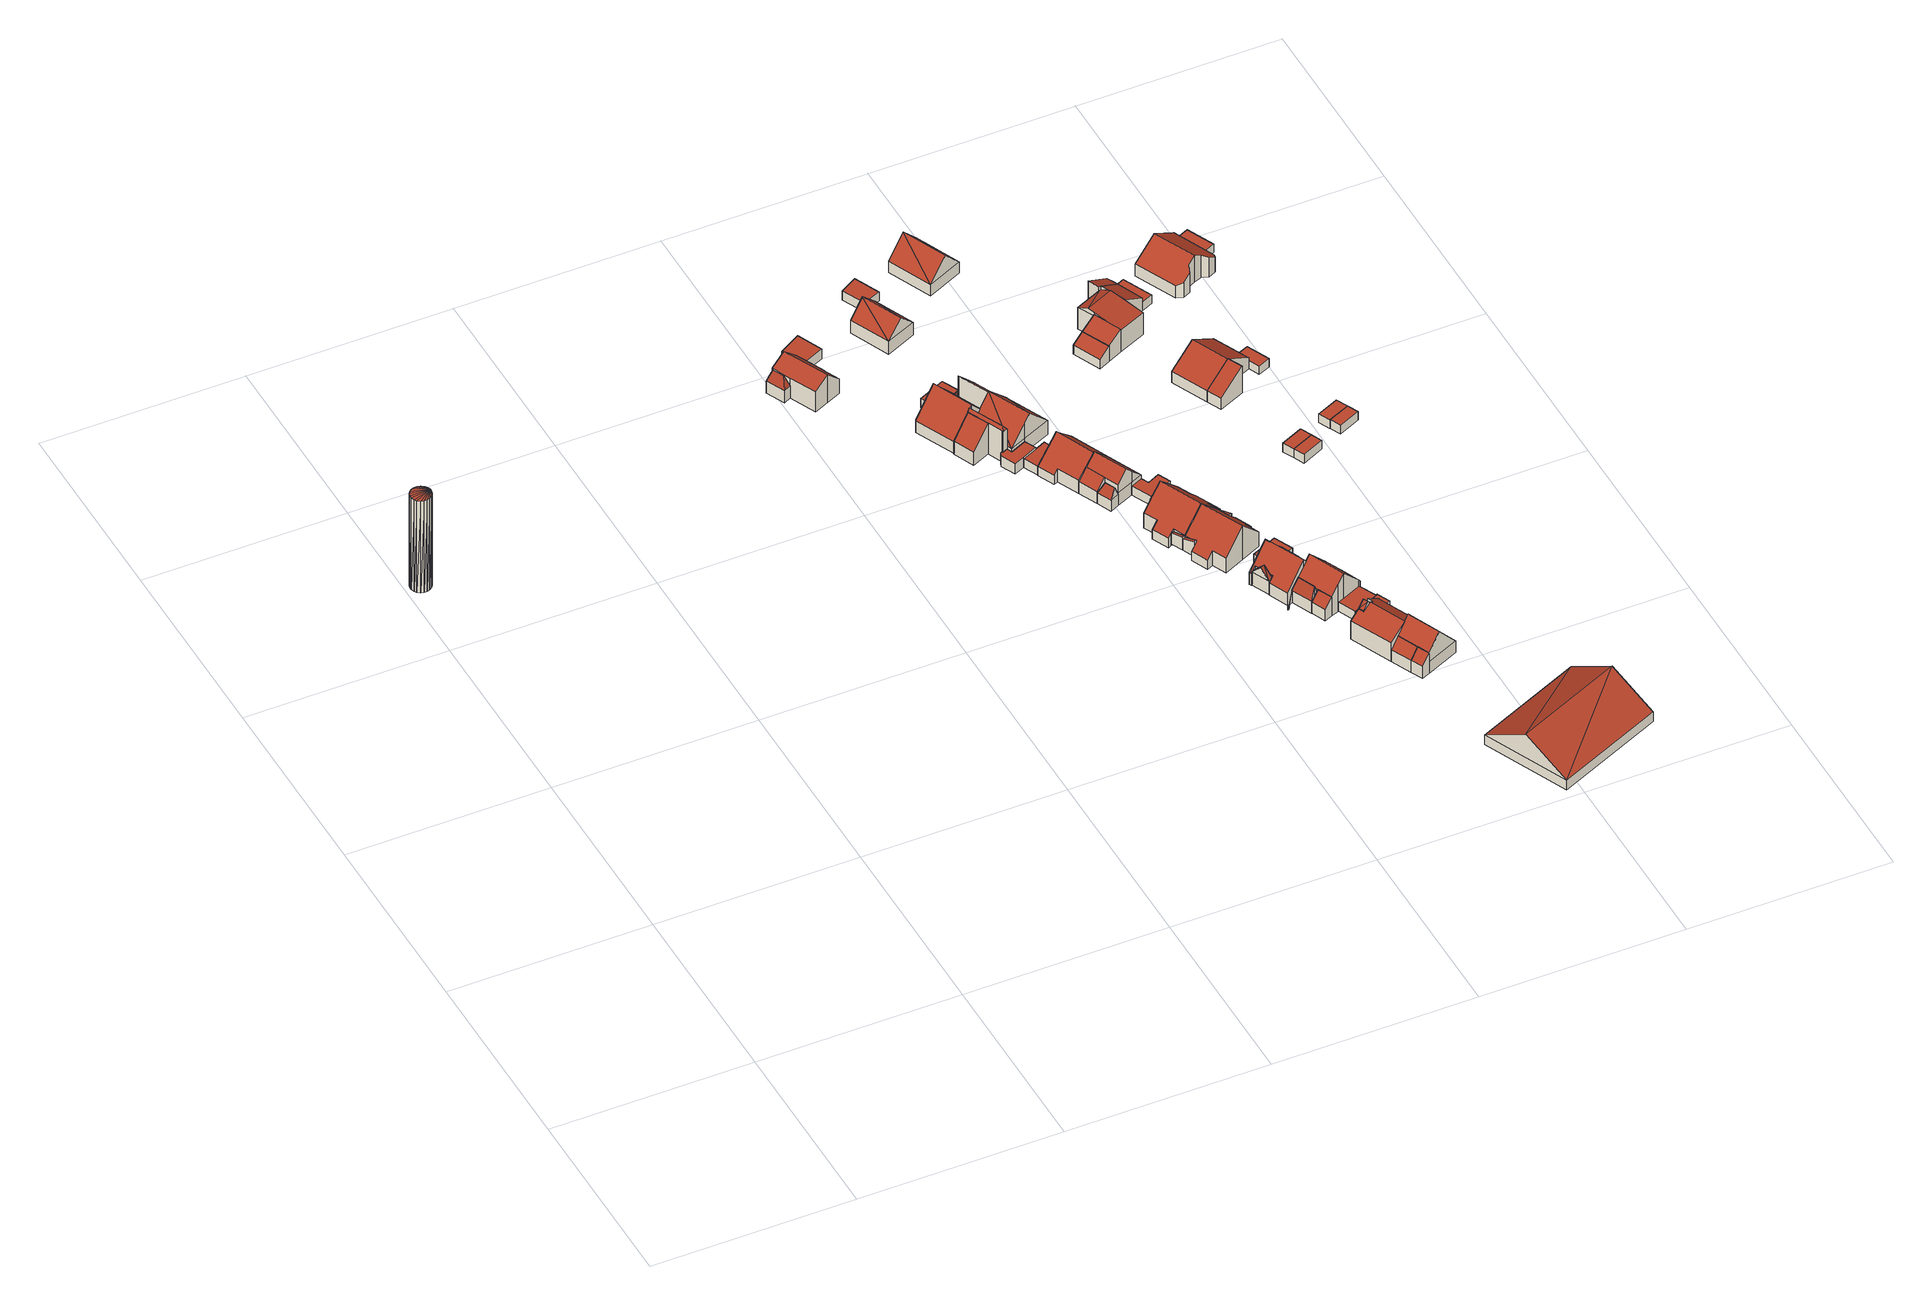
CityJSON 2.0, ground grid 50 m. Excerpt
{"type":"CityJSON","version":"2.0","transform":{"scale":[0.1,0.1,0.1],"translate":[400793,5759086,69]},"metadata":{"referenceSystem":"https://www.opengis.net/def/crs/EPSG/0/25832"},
"CityObjects":{
"building1":{"type":"Building","attributes":{"Geometrietyp2DReferenz":"1000","Gemeindeschluessel":"05515000","function":"51002_1251","roofType":"9999","measuredHeight":26.39},"geometry":[{"type":"Solid","lod":"2","boundaries":[[[[0,1,2]],[[1,3,2]],[[4,5,0]],[[5,1,0]],[[6,7,4]],[[7,5,4]],[[8,9,6]],[[9,7,6]],[[10,11,8]],[[11,9,8]],[[12,13,10]],[[13,11,10]],[[14,15,12]],[[15,13,12]],[[16,17,14]],[[17,15,14]],[[18,19,16]],[[19,17,16]],[[20,21,18]],[[21,19,18]],[[22,23,20]],[[23,21,20]],[[24,25,22]],[[25,23,22]],[[26,27,24]],[[27,25,24]],[[28,29,26]],[[29,27,26]],[[30,31,28]],[[31,29,28]],[[32,33,30]],[[33,31,30]],[[34,35,32]],[[35,33,32]],[[36,37,34]],[[37,35,34]],[[38,39,36]],[[39,37,36]],[[2,3,38]],[[3,39,38]],[[3,1,39]],[[1,5,39]],[[5,7,39]],[[7,9,39]],[[9,11,39]],[[11,13,39]],[[13,15,39]],[[15,17,39]],[[17,19,39]],[[19,21,39]],[[21,23,39]],[[23,25,39]],[[25,27,39]],[[27,29,39]],[[29,31,39]],[[31,33,39]],[[33,35,39]],[[35,37,39]],[[0,2,4]],[[2,38,4]],[[38,36,4]],[[36,34,4]],[[34,32,4]],[[32,30,4]],[[30,28,4]],[[28,26,4]],[[26,24,4]],[[24,22,4]],[[22,20,4]],[[20,18,4]],[[18,16,4]],[[16,14,4]],[[14,12,4]],[[12,10,4]],[[10,8,4]],[[8,6,4]]]],"semantics":{"surfaces":[{"type":"WallSurface"},{"type":"GroundSurface"},{"type":"RoofSurface"}],"values":[[0,0,0,0,0,0,0,0,0,0,0,0,0,0,0,0,0,0,0,0,0,0,0,0,0,0,0,0,0,0,0,0,0,0,0,0,0,0,0,0,1,1,1,1,1,1,1,1,1,1,1,1,1,1,1,1,1,1,2,2,2,2,2,2,2,2,2,2,2,2,2,2,2,2,2,2]]}}]},
"building2":{"type":"Building","attributes":{"Gemeindeschluessel":"05515000","Geometrietyp2DReferenz":"3000","function":"31001_1000"},"address":[{"country":"Germany","locality":"Münster","thoroughfareNumber":"28","thoroughfareName":"Doornbeckeweg"}],"children":["building2-1","building2-2"]},
"building2-1":{"type":"BuildingPart","attributes":{"roofType":"3100","measuredHeight":7.91},"parents":["building2"],"geometry":[{"type":"Solid","lod":"2","boundaries":[[[[40,41,42,43]],[[44,45,41,40]],[[46,47,45,44]],[[48,49,47,46]],[[50,51,49,48]],[[52,53,54,51,50]],[[55,56,57,58,59]],[[60,61,56,55]],[[62,63,61,60]],[[43,42,63,62]],[[59,52,50,48,55]],[[46,44,40,43,62,60,55,48]],[[41,45,47,49,51,54,57,56,61,63,42]],[[53,52,59,58]],[[57,54,53,58]]]],"semantics":{"surfaces":[{"type":"WallSurface"},{"type":"RoofSurface"},{"type":"GroundSurface"},{"type":"ClosureSurface"}],"values":[[0,0,0,0,0,0,0,0,0,0,1,1,2,0,3]]}}]},
"building2-2":{"type":"BuildingPart","attributes":{"roofType":"5000","measuredHeight":6.51},"parents":["building2"],"geometry":[{"type":"Solid","lod":"2","boundaries":[[[[64,65,54,53]],[[66,67,65,64]],[[58,57,67,66]],[[58,66,68]],[[68,66,64,69]],[[64,53,69]],[[69,53,58,68]],[[65,67,57,54]],[[57,58,53,54]]]],"semantics":{"surfaces":[{"type":"WallSurface"},{"type":"RoofSurface"},{"type":"GroundSurface"},{"type":"ClosureSurface"}],"values":[[0,0,0,1,1,1,1,2,3]]}}]},
"building3":{"type":"Building","attributes":{"Gemeindeschluessel":"05515000","Geometrietyp2DReferenz":"3000","function":"31001_2460","roofType":"1000","measuredHeight":2.79},"geometry":[{"type":"Solid","lod":"2","boundaries":[[[[70,71,72,73]],[[74,75,71,70]],[[76,77,75,74]],[[78,79,77,76]],[[80,81,79,78]],[[73,72,81,80]],[[78,76,74,70,73,80]],[[71,75,77,79,81,72]]]],"semantics":{"surfaces":[{"type":"WallSurface"},{"type":"RoofSurface"},{"type":"GroundSurface"}],"values":[[0,0,0,0,0,0,1,2]]}}]},
"building4":{"type":"Building","attributes":{"Gemeindeschluessel":"05515000","Geometrietyp2DReferenz":"3000","function":"31001_1000"},"address":[{"country":"Germany","locality":"Münster","thoroughfareNumber":"30","thoroughfareName":"Doornbeckeweg"},{"country":"Germany","locality":"Münster","thoroughfareNumber":"30a","thoroughfareName":"Doornbeckeweg"}],"children":["building4-1","building4-2"]},
"building4-1":{"type":"BuildingPart","attributes":{"roofType":"3100","measuredHeight":10.02},"parents":["building4"],"geometry":[{"type":"Solid","lod":"2","boundaries":[[[[82,83,84,85]],[[86,87,88,89]],[[90,91,87,86]],[[92,93,91,90]],[[94,95,93,92]],[[96,97,95,94]],[[98,99,97,96]],[[100,101,99,98]],[[85,84,101,100]],[[94,92,90,86,96]],[[89,82,85,100,98,96,86]],[[83,88,87,91,93,95,97,99,101,84]],[[83,82,89,88]]]],"semantics":{"surfaces":[{"type":"WallSurface"},{"type":"RoofSurface"},{"type":"GroundSurface"},{"type":"ClosureSurface"}],"values":[[0,0,0,0,0,0,0,0,0,1,1,2,3]]}}]},
"building4-2":{"type":"BuildingPart","attributes":{"roofType":"2100","measuredHeight":9.4},"parents":["building4"],"geometry":[{"type":"Solid","lod":"2","boundaries":[[[[102,103,83,82,104]],[[105,106,103,102]],[[107,108,106,105]],[[109,110,108,107]],[[111,89,88,110,109]],[[107,105,102,104,111,109]],[[83,103,106,108,110,88]],[[82,89,111,104]],[[83,88,89,82]]]],"semantics":{"surfaces":[{"type":"WallSurface"},{"type":"RoofSurface"},{"type":"GroundSurface"},{"type":"ClosureSurface"}],"values":[[0,0,0,0,0,1,2,0,3]]}}]},
"building5":{"type":"Building","attributes":{"Gemeindeschluessel":"05515000","Geometrietyp2DReferenz":"3000","function":"31001_2460","roofType":"1000","measuredHeight":2.96},"geometry":[{"type":"Solid","lod":"2","boundaries":[[[[112,113,114,115]],[[116,117,113,112]],[[118,119,117,116]],[[120,121,119,118]],[[122,123,121,120]],[[124,125,123,122]],[[126,127,125,124]],[[128,129,127,126]],[[130,131,129,128]],[[115,114,131,130]],[[128,126,124,122,120,118,116,112,115,130]],[[113,117,119,121,123,125,127,129,131,114]]]],"semantics":{"surfaces":[{"type":"WallSurface"},{"type":"RoofSurface"},{"type":"GroundSurface"}],"values":[[0,0,0,0,0,0,0,0,0,0,1,2]]}}]},
"building6":{"type":"Building","attributes":{"Gemeindeschluessel":"05515000","Geometrietyp2DReferenz":"3000","function":"31001_2460","roofType":"1000","measuredHeight":2.77},"geometry":[{"type":"Solid","lod":"2","boundaries":[[[[132,99,101,133]],[[134,135,99,132]],[[136,137,135,134]],[[138,139,137,136]],[[140,84,139,138]],[[133,101,84,140]],[[138,136,134,132,133,140]],[[99,135,137,139,84,101]]]],"semantics":{"surfaces":[{"type":"WallSurface"},{"type":"RoofSurface"},{"type":"GroundSurface"}],"values":[[0,0,0,0,0,0,1,2]]}}]},
"building7":{"type":"Building","attributes":{"Gemeindeschluessel":"05515000","Geometrietyp2DReferenz":"3000","function":"31001_1000"},"address":[{"country":"Germany","locality":"Münster","thoroughfareNumber":"32","thoroughfareName":"Doornbeckeweg"}],"children":["building7-1","building7-2","building7-3"]},
"building7-1":{"type":"BuildingPart","attributes":{"roofType":"3100","measuredHeight":10.06},"parents":["building7"],"geometry":[{"type":"Solid","lod":"2","boundaries":[[[[141,142,143,144]],[[145,146,142,141]],[[147,148,146,145]],[[149,110,150,151]],[[152,153,110,149]],[[144,143,153,152]],[[154,144,152]],[[152,155,156,154]],[[145,157,154,156]],[[156,151,147,145]],[[154,157,141,144]],[[157,145,141]],[[155,152,149]],[[156,155,149,151]],[[142,146,148,150,110,153,143]],[[148,147,151,150]]]],"semantics":{"surfaces":[{"type":"WallSurface"},{"type":"RoofSurface"},{"type":"GroundSurface"},{"type":"ClosureSurface"}],"values":[[0,0,0,0,0,0,1,1,1,1,0,0,0,0,2,3]]}}]},
"building7-2":{"type":"BuildingPart","attributes":{"roofType":"2100","measuredHeight":8.8},"parents":["building7"],"geometry":[{"type":"Solid","lod":"2","boundaries":[[[[158,91,159,160]],[[161,162,91,158]],[[163,164,165,166]],[[160,159,164,163]],[[166,161,158,160,163]],[[91,162,165,164,159]],[[165,162,161,166]]]],"semantics":{"surfaces":[{"type":"WallSurface"},{"type":"RoofSurface"},{"type":"GroundSurface"},{"type":"ClosureSurface"}],"values":[[0,0,0,0,1,2,3]]}}]},
"building7-3":{"type":"BuildingPart","attributes":{"roofType":"5000","measuredHeight":9.71},"parents":["building7"],"geometry":[{"type":"Solid","lod":"2","boundaries":[[[[167,168,169,170]],[[171,166,165,168,167]],[[172,151,150,162,161,173]],[[170,169,148,147,174]],[[171,167,170,175,176,173]],[[170,174,175]],[[175,174,172,176]],[[176,172,173]],[[168,165,162,150,148,169]],[[166,171,173,161]],[[162,165,166,161]],[[151,172,174,147]],[[148,150,151,147]]]],"semantics":{"surfaces":[{"type":"WallSurface"},{"type":"RoofSurface"},{"type":"GroundSurface"},{"type":"ClosureSurface"}],"values":[[0,0,0,0,1,1,1,0,2,0,3,0,3]]}}]},
"building8":{"type":"Building","attributes":{"Gemeindeschluessel":"05515000","Geometrietyp2DReferenz":"3000","function":"31001_2460","roofType":"1000","measuredHeight":2.5},"geometry":[{"type":"Solid","lod":"2","boundaries":[[[[177,178,179,180]],[[181,182,178,177]],[[183,184,182,181]],[[185,186,184,183]],[[180,179,186,185]],[[183,181,177,180,185]],[[178,182,184,186,179]]]],"semantics":{"surfaces":[{"type":"WallSurface"},{"type":"RoofSurface"},{"type":"GroundSurface"}],"values":[[0,0,0,0,0,1,2]]}}]},
"building9":{"type":"Building","attributes":{"Gemeindeschluessel":"05515000","Geometrietyp2DReferenz":"3000","function":"51009_1610","roofType":"5000","measuredHeight":3.35},"geometry":[{"type":"Solid","lod":"2","boundaries":[[[[140,84,83,187]],[[138,139,84,140]],[[188,103,139,138]],[[187,83,103,188]],[[188,138,189]],[[189,138,140,190]],[[140,187,190]],[[190,187,188,189]],[[84,139,103,83]]]],"semantics":{"surfaces":[{"type":"WallSurface"},{"type":"RoofSurface"},{"type":"GroundSurface"}],"values":[[0,0,0,0,1,1,1,1,2]]}}]},
"building10":{"type":"Building","attributes":{"Gemeindeschluessel":"05515000","Geometrietyp2DReferenz":"3000","function":"51009_1610","roofType":"5000","measuredHeight":5.91},"geometry":[{"type":"Solid","lod":"2","boundaries":[[[[191,192,193,194]],[[195,196,192,191]],[[197,198,196,195]],[[194,193,198,197]],[[199,197,195,200]],[[195,191,200]],[[200,191,194,199]],[[194,197,199]],[[192,196,198,193]]]],"semantics":{"surfaces":[{"type":"WallSurface"},{"type":"RoofSurface"},{"type":"GroundSurface"}],"values":[[0,0,0,0,1,1,1,0,2]]}}]},
"building11":{"type":"Building","attributes":{"Gemeindeschluessel":"05515000","Geometrietyp2DReferenz":"3000","function":"31001_1000","roofType":"3100","measuredHeight":8.33},"address":[{"country":"Germany","locality":"Münster","thoroughfareNumber":"34","thoroughfareName":"Doornbeckeweg"}],"geometry":[{"type":"Solid","lod":"2","boundaries":[[[[201,202,203,204]],[[205,206,202,201]],[[207,208,206,205]],[[209,210,208,207]],[[211,212,210,209]],[[213,214,212,211]],[[215,216,214,213]],[[217,218,216,215]],[[204,203,218,217]],[[211,209,207,205,213]],[[201,204,217,215,213,205]],[[202,206,208,210,212,214,216,218,203]]]],"semantics":{"surfaces":[{"type":"WallSurface"},{"type":"RoofSurface"},{"type":"GroundSurface"}],"values":[[0,0,0,0,0,0,0,0,0,1,1,2]]}}]},
"building12":{"type":"Building","attributes":{"Gemeindeschluessel":"05515000","Geometrietyp2DReferenz":"3000","function":"51009_1610","roofType":"2100","measuredHeight":3.58},"geometry":[{"type":"Solid","lod":"2","boundaries":[[[[219,220,221,222]],[[223,224,220,219]],[[225,226,224,223]],[[222,221,226,225]],[[223,219,222,225]],[[220,224,226,221]]]],"semantics":{"surfaces":[{"type":"WallSurface"},{"type":"RoofSurface"},{"type":"GroundSurface"}],"values":[[0,0,0,0,1,2]]}}]},
"building13":{"type":"Building","attributes":{"Gemeindeschluessel":"05515000","Geometrietyp2DReferenz":"3000","function":"31001_1000","roofType":"3100","measuredHeight":7.71},"address":[{"country":"Germany","locality":"Münster","thoroughfareNumber":"26","thoroughfareName":"Doornbeckeweg"}],"geometry":[{"type":"Solid","lod":"2","boundaries":[[[[227,228,229,230]],[[231,232,228,227]],[[233,234,232,231]],[[230,229,234,233]],[[227,235,231]],[[233,236,230]],[[230,236,235]],[[235,227,230]],[[236,233,231]],[[231,235,236]],[[228,232,234,229]]]],"semantics":{"surfaces":[{"type":"WallSurface"},{"type":"RoofSurface"},{"type":"GroundSurface"}],"values":[[0,0,0,0,0,0,1,1,1,1,2]]}}]},
"building14":{"type":"Building","attributes":{"Gemeindeschluessel":"05515000","Geometrietyp2DReferenz":"3000","function":"51009_1610","roofType":"2100","measuredHeight":4.14},"geometry":[{"type":"Solid","lod":"2","boundaries":[[[[237,224,238,239]],[[240,220,224,237]],[[241,242,220,240]],[[239,238,242,241]],[[240,237,239,241]],[[224,220,242,238]]]],"semantics":{"surfaces":[{"type":"WallSurface"},{"type":"RoofSurface"},{"type":"GroundSurface"}],"values":[[0,0,0,0,1,2]]}}]},
"building15":{"type":"Building","attributes":{"Gemeindeschluessel":"05515000","Geometrietyp2DReferenz":"3000","function":"31001_1000"},"address":[{"country":"Germany","locality":"Münster","thoroughfareNumber":"36","thoroughfareName":"Doornbeckeweg"}],"children":["building15-1","building15-2"]},
"building15-1":{"type":"BuildingPart","attributes":{"roofType":"2100","measuredHeight":5.9},"parents":["building15"],"geometry":[{"type":"Solid","lod":"2","boundaries":[[[[243,244,245,216,246]],[[247,192,196,248,249]],[[246,216,192,247]],[[249,243,246,247]],[[245,196,192,216]],[[196,245,244,248]],[[244,243,249,248]]]],"semantics":{"surfaces":[{"type":"WallSurface"},{"type":"RoofSurface"},{"type":"GroundSurface"},{"type":"ClosureSurface"}],"values":[[0,0,0,1,2,3,3]]}}]},
"building15-2":{"type":"BuildingPart","attributes":{"roofType":"3100","measuredHeight":8.56},"parents":["building15"],"geometry":[{"type":"Solid","lod":"2","boundaries":[[[[250,251,252,253]],[[254,198,251,250]],[[248,196,198,254]],[[255,212,245,244]],[[253,252,212,255]],[[256,257,258,253,255]],[[259,257,256,243,249]],[[243,256,255,244]],[[259,249,248,254]],[[258,257,259,254,250]],[[258,250,253]],[[251,198,196,245,212,252]],[[196,248,244,245]],[[249,243,244,248]]]],"semantics":{"surfaces":[{"type":"WallSurface"},{"type":"RoofSurface"},{"type":"GroundSurface"},{"type":"ClosureSurface"}],"values":[[0,0,0,0,0,1,1,0,0,0,0,2,3,3]]}}]},
"building16":{"type":"Building","attributes":{"Gemeindeschluessel":"05515000","Geometrietyp2DReferenz":"3000","function":"51009_1610","roofType":"3100","measuredHeight":6.49},"geometry":[{"type":"Solid","lod":"2","boundaries":[[[[260,261,262,263]],[[264,265,261,260]],[[266,267,265,264]],[[263,262,267,266]],[[260,268,264]],[[266,269,263]],[[269,268,260]],[[260,263,269]],[[266,264,268]],[[268,269,266]],[[261,265,267,262]]]],"semantics":{"surfaces":[{"type":"WallSurface"},{"type":"RoofSurface"},{"type":"GroundSurface"}],"values":[[0,0,0,0,0,0,1,1,1,1,2]]}}]},
"building17":{"type":"Building","attributes":{"Gemeindeschluessel":"05515000","Geometrietyp2DReferenz":"3000","function":"31001_2460","roofType":"1000","measuredHeight":2.63},"geometry":[{"type":"Solid","lod":"2","boundaries":[[[[270,271,272,273]],[[274,275,271,270]],[[276,277,275,274]],[[273,272,277,276]],[[274,270,273,276]],[[271,275,277,272]]]],"semantics":{"surfaces":[{"type":"WallSurface"},{"type":"RoofSurface"},{"type":"GroundSurface"}],"values":[[0,0,0,0,1,2]]}}]},
"building18":{"type":"Building","attributes":{"Gemeindeschluessel":"05515000","Geometrietyp2DReferenz":"3000","function":"31001_1000","roofType":"3100","measuredHeight":9.72},"address":[{"country":"Germany","locality":"Münster","thoroughfareNumber":"38","thoroughfareName":"Doornbeckeweg"}],"geometry":[{"type":"Solid","lod":"2","boundaries":[[[[278,279,280,281]],[[282,283,279,278]],[[284,285,283,282]],[[286,287,285,284]],[[288,289,287,286]],[[290,291,289,288]],[[292,293,291,290]],[[294,295,293,292]],[[296,297,295,294]],[[298,299,297,296]],[[300,301,299,298]],[[225,302,301,300]],[[303,304,302,225]],[[305,306,304,303]],[[307,308,306,305]],[[309,310,308,307]],[[311,312,310,309]],[[313,314,312,311]],[[315,316,314,313]],[[317,318,316,315]],[[319,320,318,317]],[[281,280,320,319]],[[315,313,311,309,307,305,303,225,300,298,296,317]],[[294,292,290,288,286,284,282,278,281,319,317,296]],[[279,283,285,287,289,291,293,295,297,299,301,302,304,306,308,310,312,314,316,318,320,280]]]],"semantics":{"surfaces":[{"type":"WallSurface"},{"type":"RoofSurface"},{"type":"GroundSurface"}],"values":[[0,0,0,0,0,0,0,0,0,0,0,0,0,0,0,0,0,0,0,0,0,0,1,1,2]]}}]},
"building19":{"type":"Building","attributes":{"Gemeindeschluessel":"05515000","Geometrietyp2DReferenz":"3000","function":"31001_1000","roofType":"3100","measuredHeight":9.72},"address":[{"country":"Germany","locality":"Münster","thoroughfareNumber":"40","thoroughfareName":"Doornbeckeweg"}],"geometry":[{"type":"Solid","lod":"2","boundaries":[[[[321,322,323,324]],[[325,326,322,321]],[[327,328,326,325]],[[329,299,328,327]],[[296,297,299,329]],[[330,295,297,296]],[[331,332,295,330]],[[333,334,332,331]],[[335,336,334,333]],[[337,338,336,335]],[[339,340,338,337]],[[341,342,340,339]],[[343,344,342,341]],[[345,346,344,343]],[[347,348,346,345]],[[324,323,348,347]],[[341,339,337,335,333,331,330,296,343]],[[329,327,325,321,324,347,345,343,296]],[[322,326,328,299,297,295,332,334,336,338,340,342,344,346,348,323]]]],"semantics":{"surfaces":[{"type":"WallSurface"},{"type":"RoofSurface"},{"type":"GroundSurface"}],"values":[[0,0,0,0,0,0,0,0,0,0,0,0,0,0,0,0,1,1,2]]}}]},
"building20":{"type":"Building","attributes":{"Gemeindeschluessel":"05515000","Geometrietyp2DReferenz":"3000","function":"31001_2460","roofType":"1000","measuredHeight":2.56},"geometry":[{"type":"Solid","lod":"2","boundaries":[[[[349,251,350,351]],[[352,252,251,349]],[[353,354,252,352]],[[355,356,354,353]],[[357,358,356,355]],[[351,350,358,357]],[[355,353,352,349,351,357]],[[251,252,354,356,358,350]]]],"semantics":{"surfaces":[{"type":"WallSurface"},{"type":"RoofSurface"},{"type":"GroundSurface"}],"values":[[0,0,0,0,0,0,1,2]]}}]},
"building21":{"type":"Building","attributes":{"Gemeindeschluessel":"05515000","Geometrietyp2DReferenz":"3000","function":"51009_1610","roofType":"2100","measuredHeight":5.52},"geometry":[{"type":"Solid","lod":"2","boundaries":[[[[359,360,361,362]],[[363,364,360,359]],[[365,366,364,363]],[[362,361,366,365]],[[363,359,362,365]],[[360,364,366,361]]]],"semantics":{"surfaces":[{"type":"WallSurface"},{"type":"RoofSurface"},{"type":"GroundSurface"}],"values":[[0,0,0,0,1,2]]}}]},
"building22":{"type":"Building","attributes":{"Gemeindeschluessel":"05515000","Geometrietyp2DReferenz":"3000","function":"31001_1000","roofType":"3100","measuredHeight":9.35},"address":[{"country":"Germany","locality":"Münster","thoroughfareNumber":"42","thoroughfareName":"Doornbeckeweg"}],"geometry":[{"type":"Solid","lod":"2","boundaries":[[[[367,368,369,370]],[[371,372,368,367]],[[373,374,372,371]],[[375,376,374,373]],[[377,378,376,375]],[[379,380,378,377]],[[381,382,380,379]],[[383,384,382,381]],[[385,386,384,383]],[[387,388,386,385]],[[389,390,388,387]],[[391,392,390,389]],[[393,394,392,391]],[[395,396,394,393]],[[397,398,396,395]],[[399,400,398,397]],[[401,402,400,399]],[[403,404,402,401]],[[370,369,404,403]],[[397,395,393,391,389,387,385,383,381,379,377,375,399]],[[373,371,367,370,403,401,399,375]],[[368,372,374,376,378,380,382,384,386,388,390,392,394,396,398,400,402,404,369]]]],"semantics":{"surfaces":[{"type":"WallSurface"},{"type":"RoofSurface"},{"type":"GroundSurface"}],"values":[[0,0,0,0,0,0,0,0,0,0,0,0,0,0,0,0,0,0,0,1,1,2]]}}]},
"building23":{"type":"Building","attributes":{"Gemeindeschluessel":"05515000","Geometrietyp2DReferenz":"3000","function":"51009_1610","roofType":"2100","measuredHeight":5.94},"geometry":[{"type":"Solid","lod":"2","boundaries":[[[[405,406,407,408]],[[409,410,406,405]],[[411,412,410,409]],[[408,407,412,411]],[[409,405,408,411]],[[406,410,412,407]]]],"semantics":{"surfaces":[{"type":"WallSurface"},{"type":"RoofSurface"},{"type":"GroundSurface"}],"values":[[0,0,0,0,1,2]]}}]},
"building24":{"type":"Building","attributes":{"Gemeindeschluessel":"05515000","Geometrietyp2DReferenz":"3000","function":"51009_1610","roofType":"3100","measuredHeight":8.73},"geometry":[{"type":"Solid","lod":"2","boundaries":[[[[413,414,415,416]],[[417,418,414,413]],[[419,420,418,417]],[[416,415,420,419]],[[413,421,417]],[[419,422,416]],[[413,416,422]],[[422,421,413]],[[421,422,419]],[[419,417,421]],[[414,418,420,415]]]],"semantics":{"surfaces":[{"type":"WallSurface"},{"type":"RoofSurface"},{"type":"GroundSurface"}],"values":[[0,0,0,0,0,0,1,1,1,1,2]]}}]},
"building25":{"type":"Building","attributes":{"Gemeindeschluessel":"05515000","Geometrietyp2DReferenz":"3000","function":"31001_1000"},"address":[{"country":"Germany","locality":"Münster","thoroughfareNumber":"44","thoroughfareName":"Doornbeckeweg"}],"children":["building25-1","building25-2"]},
"building25-1":{"type":"BuildingPart","attributes":{"roofType":"3100","measuredHeight":9.78},"parents":["building25"],"geometry":[{"type":"Solid","lod":"2","boundaries":[[[[423,424,425,426,427]],[[428,429,424,423]],[[430,398,429,428]],[[431,432,398,430]],[[433,434,432,431]],[[435,436,434,433]],[[437,438,436,435]],[[439,440,438,437]],[[441,442,440,439]],[[363,443,442,441]],[[359,444,445,443,363]],[[437,435,433,431,430,428,423,439]],[[427,359,363,441,439,423]],[[425,424,429,398,432,434,436,438,440,442,443,445]],[[444,359,427,426]],[[425,445,444,426]]]],"semantics":{"surfaces":[{"type":"WallSurface"},{"type":"RoofSurface"},{"type":"GroundSurface"},{"type":"ClosureSurface"}],"values":[[0,0,0,0,0,0,0,0,0,0,0,1,1,2,0,3]]}}]},
"building25-2":{"type":"BuildingPart","attributes":{"roofType":"5000","measuredHeight":7.06},"parents":["building25"],"geometry":[{"type":"Solid","lod":"2","boundaries":[[[[446,402,447,448]],[[449,450,402,446]],[[426,425,450,449]],[[451,452,445,444]],[[453,454,452,451]],[[455,456,454,453]],[[448,447,456,455]],[[444,426,457,451]],[[449,457,426]],[[446,448,455,453,451,457,449]],[[402,450,425,445,452,454,456,447]],[[425,426,444,445]]]],"semantics":{"surfaces":[{"type":"WallSurface"},{"type":"RoofSurface"},{"type":"GroundSurface"},{"type":"ClosureSurface"}],"values":[[0,0,0,0,0,0,0,1,1,1,2,3]]}}]},
"building26":{"type":"Building","attributes":{"Gemeindeschluessel":"05515000","Geometrietyp2DReferenz":"3000","function":"51009_1610","roofType":"1000","measuredHeight":3.88},"geometry":[{"type":"Solid","lod":"2","boundaries":[[[[458,459,460,461]],[[462,463,459,458]],[[464,465,463,462]],[[461,460,465,464]],[[462,458,461,464]],[[459,463,465,460]]]],"semantics":{"surfaces":[{"type":"WallSurface"},{"type":"RoofSurface"},{"type":"GroundSurface"}],"values":[[0,0,0,0,1,2]]}}]},
"building27":{"type":"Building","attributes":{"Gemeindeschluessel":"05515000","Geometrietyp2DReferenz":"3000","function":"31001_1000","roofType":"3100","measuredHeight":8.4},"address":[{"country":"Germany","locality":"Münster","thoroughfareNumber":"46","thoroughfareName":"Doornbeckeweg"}],"geometry":[{"type":"Solid","lod":"2","boundaries":[[[[466,467,468,469]],[[470,471,467,466]],[[472,473,471,470]],[[474,475,473,472]],[[476,477,475,474]],[[478,479,477,476]],[[480,481,479,478]],[[482,483,481,480]],[[484,485,483,482]],[[486,487,485,484]],[[469,468,487,486]],[[480,478,476,474,472,482]],[[470,466,469,486,484,482,472]],[[467,471,473,475,477,479,481,483,485,487,468]]]],"semantics":{"surfaces":[{"type":"WallSurface"},{"type":"RoofSurface"},{"type":"GroundSurface"}],"values":[[0,0,0,0,0,0,0,0,0,0,0,1,1,2]]}}]},
"building28":{"type":"Building","attributes":{"Gemeindeschluessel":"05515000","Geometrietyp2DReferenz":"3000","function":"31001_2460","roofType":"1000","measuredHeight":2.61},"geometry":[{"type":"Solid","lod":"2","boundaries":[[[[488,378,380,489]],[[490,491,378,488]],[[492,493,491,490]],[[494,495,493,492]],[[496,382,495,494]],[[489,380,382,496]],[[494,492,490,488,489,496]],[[378,491,493,495,382,380]]]],"semantics":{"surfaces":[{"type":"WallSurface"},{"type":"RoofSurface"},{"type":"GroundSurface"}],"values":[[0,0,0,0,0,0,1,2]]}}]},
"building29":{"type":"Building","attributes":{"Gemeindeschluessel":"05515000","Geometrietyp2DReferenz":"3000","function":"51009_1610","roofType":"2100","measuredHeight":4.4},"geometry":[{"type":"Solid","lod":"2","boundaries":[[[[497,460,498,499]],[[500,465,460,497]],[[501,502,465,500]],[[499,498,502,501]],[[500,497,499,501]],[[460,465,502,498]]]],"semantics":{"surfaces":[{"type":"WallSurface"},{"type":"RoofSurface"},{"type":"GroundSurface"}],"values":[[0,0,0,0,1,2]]}}]},
"building30":{"type":"Building","attributes":{"Gemeindeschluessel":"05515000","Geometrietyp2DReferenz":"3000","function":"51009_1610","roofType":"2100","measuredHeight":4.86},"geometry":[{"type":"Solid","lod":"2","boundaries":[[[[503,386,388,504]],[[505,384,386,503]],[[506,382,384,505]],[[507,392,382,506]],[[508,390,392,507]],[[504,388,390,508]],[[507,506,505,503,504,508]],[[386,384,382,392,390,388]]]],"semantics":{"surfaces":[{"type":"WallSurface"},{"type":"RoofSurface"},{"type":"GroundSurface"}],"values":[[0,0,0,0,0,0,1,2]]}}]},
"building31":{"type":"Building","attributes":{"Gemeindeschluessel":"05515000","Geometrietyp2DReferenz":"3000","function":"31001_1000"},"address":[{"country":"Germany","locality":"Münster","thoroughfareNumber":"48","thoroughfareName":"Doornbeckeweg"}],"children":["building31-1","building31-2"]},
"building31-1":{"type":"BuildingPart","attributes":{"roofType":"3100","measuredHeight":9.89},"parents":["building31"],"geometry":[{"type":"Solid","lod":"2","boundaries":[[[[509,407,510,511]],[[512,412,407,509]],[[513,471,514,515]],[[516,517,471,513]],[[511,510,517,516]],[[518,519,520,511,516]],[[408,520,519,521,411]],[[521,519,518,513,515]],[[408,411,512,509]],[[520,408,509,511]],[[518,516,513]],[[407,412,514,471,517,510]],[[412,512,515,514]],[[411,521,515,512]]]],"semantics":{"surfaces":[{"type":"WallSurface"},{"type":"RoofSurface"},{"type":"GroundSurface"},{"type":"ClosureSurface"}],"values":[[0,0,0,0,0,1,1,0,0,0,0,2,3,3]]}}]},
"building31-2":{"type":"BuildingPart","attributes":{"roofType":"2100","measuredHeight":6.03},"parents":["building31"],"geometry":[{"type":"Solid","lod":"2","boundaries":[[[[521,515,514,475,522]],[[409,410,412,512,411]],[[522,475,410,409]],[[411,521,522,409]],[[514,412,410,475]],[[412,514,515,512]],[[512,515,521,411]]]],"semantics":{"surfaces":[{"type":"WallSurface"},{"type":"RoofSurface"},{"type":"GroundSurface"},{"type":"ClosureSurface"}],"values":[[0,0,0,1,2,3,3]]}}]},
"building32":{"type":"Building","attributes":{"Gemeindeschluessel":"05515000","Geometrietyp2DReferenz":"3000","function":"31001_2460","roofType":"1000","measuredHeight":2.62},"geometry":[{"type":"Solid","lod":"2","boundaries":[[[[523,524,525,526]],[[527,528,524,523]],[[529,530,528,527]],[[531,532,530,529]],[[533,534,532,531]],[[526,525,534,533]],[[531,529,527,523,526,533]],[[524,528,530,532,534,525]]]],"semantics":{"surfaces":[{"type":"WallSurface"},{"type":"RoofSurface"},{"type":"GroundSurface"}],"values":[[0,0,0,0,0,0,1,2]]}}]},
"building33":{"type":"Building","attributes":{"Gemeindeschluessel":"05515000","Geometrietyp2DReferenz":"3000","function":"31001_2460","roofType":"1000","measuredHeight":2.59},"geometry":[{"type":"Solid","lod":"2","boundaries":[[[[535,487,468,536]],[[537,538,487,535]],[[539,540,538,537]],[[533,541,540,539]],[[531,542,541,533]],[[543,544,542,531]],[[545,467,544,543]],[[536,468,467,545]],[[543,531,533,539,537,535,536,545]],[[487,538,540,541,542,544,467,468]]]],"semantics":{"surfaces":[{"type":"WallSurface"},{"type":"RoofSurface"},{"type":"GroundSurface"}],"values":[[0,0,0,0,0,0,0,0,1,2]]}}]},
"building34":{"type":"Building","attributes":{"Gemeindeschluessel":"05515000","Geometrietyp2DReferenz":"3000","function":"31001_1000","roofType":"3100","measuredHeight":9.46},"address":[{"country":"Germany","locality":"Münster","thoroughfareNumber":"15","thoroughfareName":"Am Küchenbusch"}],"geometry":[{"type":"Solid","lod":"2","boundaries":[[[[546,547,548,549]],[[550,551,547,546]],[[552,553,551,550]],[[549,548,553,552]],[[546,554,550]],[[552,555,549]],[[546,549,555]],[[555,554,546]],[[554,555,552]],[[552,550,554]],[[547,551,553,548]]]],"semantics":{"surfaces":[{"type":"WallSurface"},{"type":"RoofSurface"},{"type":"GroundSurface"}],"values":[[0,0,0,0,0,0,1,1,1,1,2]]}}]},
"building35":{"type":"Building","attributes":{"Gemeindeschluessel":"05515000","Geometrietyp2DReferenz":"3000","function":"31001_1000","roofType":"3100","measuredHeight":8.38},"address":[{"country":"Germany","locality":"Münster","thoroughfareNumber":"24","thoroughfareName":"Doornbeckeweg"}],"geometry":[{"type":"Solid","lod":"2","boundaries":[[[[556,557,558,559]],[[560,561,557,556]],[[562,563,561,560]],[[564,565,563,562]],[[566,567,565,564]],[[559,558,567,566]],[[556,559,566,568]],[[569,570,568,566]],[[568,570,560]],[[570,562,560]],[[569,566,564]],[[570,569,564,562]],[[568,560,556]],[[557,561,563,565,567,558]]]],"semantics":{"surfaces":[{"type":"WallSurface"},{"type":"RoofSurface"},{"type":"GroundSurface"}],"values":[[0,0,0,0,0,0,1,1,1,1,0,0,0,2]]}}]},
"building36":{"type":"Building","attributes":{"Gemeindeschluessel":"05515000","Geometrietyp2DReferenz":"3000","function":"31001_2460","roofType":"2100","measuredHeight":4.34},"geometry":[{"type":"Solid","lod":"2","boundaries":[[[[571,572,573,574]],[[575,576,572,571]],[[577,578,576,575]],[[574,573,578,577]],[[575,571,574,577]],[[572,576,578,573]]]],"semantics":{"surfaces":[{"type":"WallSurface"},{"type":"RoofSurface"},{"type":"GroundSurface"}],"values":[[0,0,0,0,1,2]]}}]},
"building37":{"type":"Building","attributes":{"Gemeindeschluessel":"05515000","Geometrietyp2DReferenz":"3000","function":"31001_1000"},"address":[{"country":"Germany","locality":"Münster","thoroughfareNumber":"15","thoroughfareName":"Doornbeckeweg"}],"children":["building37-1","building37-2","building37-3","building37-4"]},
"building37-1":{"type":"BuildingPart","attributes":{"roofType":"2100","measuredHeight":7.45},"parents":["building37"],"geometry":[{"type":"Solid","lod":"2","boundaries":[[[[579,580,581,582]],[[583,584,580,579]],[[585,586,584,583]],[[582,581,587,588,589]],[[585,583,579,582,589]],[[580,584,586,590,587,581]],[[591,592,585,589,588]],[[587,590,591,588]],[[586,585,592,591,590]]]],"semantics":{"surfaces":[{"type":"WallSurface"},{"type":"RoofSurface"},{"type":"GroundSurface"},{"type":"ClosureSurface"}],"values":[[0,0,0,0,1,2,0,3,3]]}}]},
"building37-2":{"type":"BuildingPart","attributes":{"roofType":"2100","measuredHeight":6.6},"parents":["building37"],"geometry":[{"type":"Solid","lod":"2","boundaries":[[[[575,576,593,594,595]],[[571,572,576,575]],[[596,597,598,572,571]],[[571,575,595,599,596]],[[576,572,598,593]],[[599,595,594]],[[593,598,597,594]],[[597,596,599,594]]]],"semantics":{"surfaces":[{"type":"WallSurface"},{"type":"RoofSurface"},{"type":"GroundSurface"},{"type":"ClosureSurface"}],"values":[[0,0,0,1,2,0,3,3]]}}]},
"building37-3":{"type":"BuildingPart","attributes":{"roofType":"3100","measuredHeight":7.37},"parents":["building37"],"geometry":[{"type":"Solid","lod":"2","boundaries":[[[[600,601,602,603]],[[594,593,601,600]],[[604,605,598,597]],[[588,587,605,604]],[[606,591,607,608]],[[591,588,604,607]],[[609,610,608,607,611,599,594,600]],[[596,611,607,604,597]],[[609,600,603]],[[590,602,601,593,598,605,587]],[[587,588,591,590]],[[590,591,603,602]],[[593,594,597,598]],[[596,599,611]],[[596,597,594,599]],[[610,606,608]],[[610,609,603,591,606]]]],"semantics":{"surfaces":[{"type":"WallSurface"},{"type":"RoofSurface"},{"type":"GroundSurface"},{"type":"ClosureSurface"}],"values":[[0,0,0,0,1,1,1,0,0,2,3,3,3,0,3,0,3]]}}]},
"building37-4":{"type":"BuildingPart","attributes":{"roofType":"2100","measuredHeight":7.07},"parents":["building37"],"geometry":[{"type":"Solid","lod":"2","boundaries":[[[[612,613,586,585]],[[614,609,603,602,613,612]],[[612,585,592,606,610,614]],[[586,613,602,590]],[[591,592,585,586,590]],[[606,592,591]],[[609,614,610]],[[590,602,603,591]],[[603,609,610,606,591]]]],"semantics":{"surfaces":[{"type":"WallSurface"},{"type":"RoofSurface"},{"type":"GroundSurface"},{"type":"ClosureSurface"}],"values":[[0,0,1,2,3,0,0,3,3]]}}]},
"building38":{"type":"Building","attributes":{"Gemeindeschluessel":"05515000","Geometrietyp2DReferenz":"3000","function":"31001_2460","roofType":"1000","measuredHeight":2.47},"geometry":[{"type":"Solid","lod":"2","boundaries":[[[[615,616,617,618]],[[619,620,616,615]],[[621,622,620,619]],[[623,624,622,621]],[[625,626,624,623]],[[618,617,626,625]],[[623,621,619,615,618,625]],[[616,620,622,624,626,617]]]],"semantics":{"surfaces":[{"type":"WallSurface"},{"type":"RoofSurface"},{"type":"GroundSurface"}],"values":[[0,0,0,0,0,0,1,2]]}}]},
"building39":{"type":"Building","attributes":{"Gemeindeschluessel":"05515000","Geometrietyp2DReferenz":"3000","function":"31001_2460","roofType":"1000","measuredHeight":2.41},"geometry":[{"type":"Solid","lod":"2","boundaries":[[[[618,617,627,628]],[[625,626,617,618]],[[623,624,626,625]],[[629,630,624,623]],[[628,627,630,629]],[[623,625,618,628,629]],[[617,626,624,630,627]]]],"semantics":{"surfaces":[{"type":"WallSurface"},{"type":"RoofSurface"},{"type":"GroundSurface"}],"values":[[0,0,0,0,0,1,2]]}}]},
"building40":{"type":"Building","attributes":{"Gemeindeschluessel":"05515000","Geometrietyp2DReferenz":"3000","function":"31001_1000"},"address":[{"country":"Germany","locality":"Münster","thoroughfareNumber":"17","thoroughfareName":"Doornbeckeweg"}],"children":["building40-1","building40-2"]},
"building40-1":{"type":"BuildingPart","attributes":{"roofType":"2100","measuredHeight":7.62},"parents":["building40"],"geometry":[{"type":"Solid","lod":"2","boundaries":[[[[631,632,633,634]],[[635,636,632,631]],[[634,633,637,638,639]],[[640,635,631,634,639]],[[632,636,641,637,633]],[[640,639,638]],[[641,640,638,637]],[[636,635,640,641]]]],"semantics":{"surfaces":[{"type":"WallSurface"},{"type":"RoofSurface"},{"type":"GroundSurface"},{"type":"ClosureSurface"}],"values":[[0,0,0,1,2,0,3,3]]}}]},
"building40-2":{"type":"BuildingPart","attributes":{"roofType":"3100","measuredHeight":7.58},"parents":["building40"],"geometry":[{"type":"Solid","lod":"2","boundaries":[[[[642,643,644]],[[638,637,643,642]],[[645,646,636,635]],[[647,648,646,645]],[[649,650,648,647]],[[651,652,650,649]],[[644,643,652,651]],[[645,635,640,647]],[[638,642,644,651,649,647,640]],[[637,641,636,646,648,650,652,643]],[[637,638,640,641]],[[640,635,636,641]]]],"semantics":{"surfaces":[{"type":"WallSurface"},{"type":"RoofSurface"},{"type":"GroundSurface"},{"type":"ClosureSurface"}],"values":[[0,0,0,0,0,0,0,1,1,2,3,3]]}}]},
"building41":{"type":"Building","attributes":{"Gemeindeschluessel":"05515000","Geometrietyp2DReferenz":"3000","function":"31001_2460","roofType":"1000","measuredHeight":2.51},"geometry":[{"type":"Solid","lod":"2","boundaries":[[[[653,654,584,655]],[[656,657,654,653]],[[658,613,657,656]],[[655,584,613,658]],[[656,653,655,658]],[[654,657,613,584]]]],"semantics":{"surfaces":[{"type":"WallSurface"},{"type":"RoofSurface"},{"type":"GroundSurface"}],"values":[[0,0,0,0,1,2]]}}]},
"building42":{"type":"Building","attributes":{"Gemeindeschluessel":"05515000","Geometrietyp2DReferenz":"3000","function":"31001_2460","roofType":"1000","measuredHeight":2.33},"geometry":[{"type":"Solid","lod":"2","boundaries":[[[[659,660,661,662]],[[663,664,660,659]],[[665,666,664,663]],[[667,668,666,665]],[[662,661,668,667]],[[665,663,659,662,667]],[[660,664,666,668,661]]]],"semantics":{"surfaces":[{"type":"WallSurface"},{"type":"RoofSurface"},{"type":"GroundSurface"}],"values":[[0,0,0,0,0,1,2]]}}]},
"building43":{"type":"Building","attributes":{"Gemeindeschluessel":"05515000","Geometrietyp2DReferenz":"3000","function":"31001_2460","roofType":"1000","measuredHeight":2.52},"geometry":[{"type":"Solid","lod":"2","boundaries":[[[[669,670,671,672]],[[673,674,670,669]],[[675,676,674,673]],[[677,678,676,675]],[[672,671,678,677]],[[675,673,669,672,677]],[[670,674,676,678,671]]]],"semantics":{"surfaces":[{"type":"WallSurface"},{"type":"RoofSurface"},{"type":"GroundSurface"}],"values":[[0,0,0,0,0,1,2]]}}]},
"building44":{"type":"Building","attributes":{"Gemeindeschluessel":"05515000","Geometrietyp2DReferenz":"3000","function":"31001_2460","roofType":"1000","measuredHeight":2.48},"geometry":[{"type":"Solid","lod":"2","boundaries":[[[[675,676,678,677]],[[679,680,676,675]],[[681,682,680,679]],[[677,678,682,681]],[[679,675,677,681]],[[676,680,682,678]]]],"semantics":{"surfaces":[{"type":"WallSurface"},{"type":"RoofSurface"},{"type":"GroundSurface"}],"values":[[0,0,0,0,1,2]]}}]},
"building45":{"type":"Building","attributes":{"Gemeindeschluessel":"05515000","Geometrietyp2DReferenz":"3000","function":"31001_1000","roofType":"3100","measuredHeight":7.67},"address":[{"country":"Germany","locality":"Münster","thoroughfareNumber":"13","thoroughfareName":"Doornbeckeweg"}],"geometry":[{"type":"Solid","lod":"2","boundaries":[[[[683,684,685,686]],[[687,688,684,683]],[[689,690,688,687]],[[691,692,690,689]],[[693,694,692,691]],[[695,696,694,693]],[[697,698,696,695]],[[699,700,698,697]],[[701,702,700,699]],[[703,704,702,701]],[[705,706,704,703]],[[686,685,706,705]],[[699,697,695,693,691,689,701]],[[687,683,686,705,703,701,689]],[[684,688,690,692,694,696,698,700,702,704,706,685]]]],"semantics":{"surfaces":[{"type":"WallSurface"},{"type":"RoofSurface"},{"type":"GroundSurface"}],"values":[[0,0,0,0,0,0,0,0,0,0,0,0,1,1,2]]}}]},
"building46":{"type":"Building","attributes":{"Gemeindeschluessel":"05515000","Geometrietyp2DReferenz":"3000","function":"31001_2460","roofType":"1000","measuredHeight":2.45},"geometry":[{"type":"Solid","lod":"2","boundaries":[[[[707,708,709,710]],[[711,712,708,707]],[[713,714,712,711]],[[710,709,714,713]],[[711,707,710,713]],[[708,712,714,709]]]],"semantics":{"surfaces":[{"type":"WallSurface"},{"type":"RoofSurface"},{"type":"GroundSurface"}],"values":[[0,0,0,0,1,2]]}}]}
},
"vertices":[
[54,1718,276],[54,1718,12],[50,1724,276],[50,1724,12],[57,1711,276],[57,1711,12],[57,1703,276],[57,1703,12],[54,1695,276],[54,1695,12],[50,1689,276],[50,1689,12],[43,1684,276],[43,1684,12],[36,1682,276],[36,1682,12],[28,1682,276],[28,1682,12],[21,1684,276],[21,1684,12],[14,1689,276],[14,1689,12],[10,1695,276],[10,1695,12],[7,1703,276],[7,1703,12],[7,1711,276],[7,1711,12],[10,1718,276],[10,1718,12],[14,1724,276],[14,1724,12],[21,1729,276],[21,1729,12],[28,1731,276],[28,1731,12],[36,1731,276],[36,1731,12],[43,1729,276],[43,1729,12],
[1106,1913,50],[1106,1913,14],[1084,1964,14],[1084,1964,50],[1102,1911,55],[1102,1911,14],[1121,1868,55],[1121,1868,14],[1085,1852,93],[1085,1852,14],[1048,1836,71],[1048,1836,14],[1019,1901,71],[1019,1901,49],[1019,1901,14],[1034,1964,93],[1034,1964,14],[998,1948,14],[998,1948,49],[998,1948,71],[1074,1982,51],[1074,1982,14],[1075,1982,50],[1075,1982,14],
[1001,1892,49],[1001,1892,14],[980,1939,49],[980,1939,14],[993,1934,79],[1006,1906,79],
[1074,1982,40],[1074,1982,12],[1075,1982,12],[1075,1982,40],[1057,2020,40],[1057,2020,12],[1110,2051,40],[1110,2051,12],[1138,1988,40],[1138,1988,12],[1084,1964,40],[1084,1964,12],
[1331,1711,47],[1331,1711,13],[1324,1728,13],[1324,1728,47],[1312,1607,113],[1312,1607,13],[1367,1631,13],[1367,1631,47],[1258,1582,47],[1258,1582,13],[1213,1681,47],[1213,1681,13],[1214,1682,48],[1214,1682,13],[1268,1706,113],[1268,1706,13],[1276,1710,103],[1276,1710,13],[1323,1731,47],[1323,1731,13],
[1351,1720,84],[1351,1720,13],[1331,1711,107],[1382,1734,48],[1382,1734,13],[1383,1734,47],[1383,1734,13],[1419,1654,47],[1419,1654,13],[1367,1631,107],
[1330,1499,44],[1330,1499,14],[1346,1463,14],[1346,1463,44],[1334,1509,44],[1334,1509,14],[1339,1512,44],[1339,1512,14],[1340,1509,44],[1340,1509,14],[1352,1514,44],[1352,1514,14],[1357,1501,44],[1357,1501,14],[1397,1519,44],[1397,1519,14],[1410,1491,44],[1410,1491,14],[1372,1474,44],[1372,1474,14],
[1276,1710,40],[1323,1731,40],[1259,1749,40],[1259,1749,13],[1325,1779,40],[1325,1779,13],[1344,1737,40],[1344,1737,13],[1324,1728,40],
[1397,1519,53],[1397,1519,13],[1467,1550,13],[1467,1550,53],[1357,1501,53],[1357,1501,13],[1352,1514,53],[1352,1514,13],[1419,1654,53],[1310,1606,13],[1310,1606,53],[1420,1655,53],[1420,1655,13],[1412,1526,114],[1419,1654,55],[1365,1631,114],[1397,1519,97],
[1258,1582,51],[1256,1582,13],[1256,1582,50],[1299,1601,101],[1299,1601,13],[1279,1529,50],[1279,1529,13],[1323,1549,13],[1323,1549,101],
[1339,1512,102],[1339,1512,13],[1340,1509,13],[1340,1509,102],[1323,1549,102],[1310,1606,102],[1299,1601,102],[1352,1514,102],[1343,1518,110],[1305,1604,110],
[1372,1474,40],[1372,1474,15],[1388,1438,15],[1388,1438,40],[1410,1491,40],[1410,1491,15],[1436,1503,40],[1436,1503,15],[1452,1467,40],[1452,1467,15],
[1331,1711,40],[1351,1720,40],[1339,1725,46],[1336,1724,46],
[1464,1299,44],[1464,1299,13],[1479,1263,13],[1479,1263,44],[1486,1309,44],[1486,1309,13],[1502,1274,44],[1502,1274,13],[1491,1269,72],[1480,1293,72],
[1388,1438,39],[1388,1438,13],[1407,1396,13],[1407,1396,39],[1446,1464,97],[1446,1464,13],[1452,1467,90],[1452,1467,13],[1492,1485,50],[1492,1485,13],[1535,1388,50],[1535,1388,13],[1489,1367,97],[1489,1367,13],[1442,1347,50],[1442,1347,13],[1418,1401,50],[1418,1401,13],
[1570,1085,48],[1570,1085,12],[1557,1114,12],[1557,1114,43],[1563,1082,48],[1563,1082,12],[1550,1111,43],[1550,1111,12],
[1230,2035,50],[1230,2035,13],[1274,1936,13],[1274,1936,50],[1305,2068,50],[1305,2068,13],[1349,1969,50],[1349,1969,13],[1267,2052,91],[1312,1952,91],
[1563,1082,45],[1576,1053,12],[1576,1053,54],[1570,1085,45],[1583,1056,54],[1583,1056,12],
[1465,1357,72],[1465,1357,49],[1465,1357,13],[1442,1347,47],[1464,1299,47],[1486,1309,49],[1486,1309,72],
[1543,1292,49],[1543,1292,13],[1572,1305,13],[1572,1305,49],[1502,1274,49],[1535,1388,49],[1490,1368,99],[1527,1285,99],[1543,1292,81],[1502,1274,72],
[1657,917,52],[1657,917,14],[1646,911,14],[1646,911,52],[1677,872,52],[1677,872,14],[1666,867,52],[1666,867,14],[1667,894,78],[1656,889,78],
[1288,2084,38],[1288,2084,12],[1332,2103,12],[1332,2103,38],[1262,2141,38],[1262,2141,12],[1304,2166,38],[1304,2166,12],
[1603,1226,73],[1603,1226,7],[1603,1227,7],[1603,1227,73],[1625,1236,50],[1625,1236,7],[1640,1202,50],[1640,1202,7],[1659,1210,30],[1659,1210,7],[1678,1168,30],[1678,1168,7],[1666,1162,43],[1666,1162,7],[1659,1159,50],[1659,1159,7],[1672,1130,50],[1672,1130,7],[1621,1108,104],[1621,1108,7],[1570,1085,50],[1570,1085,7],[1557,1114,50],[1557,1114,7],[1550,1111,7],[1542,1107,34],[1542,1107,7],[1523,1149,34],[1523,1149,7],[1538,1156,50],[1538,1156,7],[1522,1190,50],[1522,1190,7],[1544,1200,73],[1544,1200,7],[1543,1201,73],[1543,1201,7],[1547,1202,76],[1547,1202,7],[1573,1213,104],[1573,1213,7],[1599,1225,77],[1599,1225,7],
[1568,1049,33],[1568,1049,7],[1587,1007,7],[1587,1007,33],[1576,1053,41],[1576,1053,7],[1583,1056,49],[1583,1056,7],[1570,1085,49],[1672,1130,49],[1685,1102,49],[1685,1102,7],[1692,1105,41],[1692,1105,7],[1703,1110,29],[1703,1110,7],[1722,1068,29],[1722,1068,7],[1704,1059,49],[1704,1059,7],[1719,1025,49],[1719,1025,7],[1668,1002,104],[1668,1002,7],[1617,979,49],[1617,979,7],[1601,1013,49],[1601,1013,7],
[1543,1292,39],[1566,1242,13],[1566,1242,39],[1572,1305,39],[1581,1286,39],[1581,1286,13],[1611,1300,39],[1611,1300,13],[1625,1269,39],[1625,1269,13],
[1741,780,69],[1741,780,14],[1722,772,14],[1722,772,46],[1757,745,69],[1757,745,14],[1737,736,46],[1737,736,14],
[1657,917,61],[1657,917,13],[1677,872,13],[1677,872,61],[1646,911,47],[1646,911,13],[1643,917,47],[1643,917,13],[1692,939,107],[1692,939,13],[1697,941,100],[1697,941,13],[1743,962,45],[1743,962,13],[1749,949,45],[1749,949,13],[1743,946,52],[1743,946,13],[1739,955,52],[1739,955,13],[1731,952,61],[1731,952,13],[1749,912,61],[1749,912,13],[1762,918,45],[1762,918,13],[1787,864,45],[1787,864,13],[1809,874,18],[1809,874,13],[1809,873,18],[1809,873,13],[1736,841,107],[1736,841,13],[1687,819,47],[1687,819,13],[1666,867,47],[1666,867,13],
[1843,473,50],[1843,473,15],[1863,481,15],[1863,481,75],[1829,502,49],[1829,502,15],[1849,511,75],[1849,511,15],
[1818,667,85],[1818,667,16],[1812,681,16],[1812,681,85],[1790,655,85],[1790,655,16],[1784,668,85],[1784,668,16],[1804,661,103],[1798,674,103],
[1754,849,111],[1754,849,13],[1718,833,13],[1718,833,47],[1718,833,69],[1805,872,51],[1805,872,13],[1809,873,47],[1830,825,47],[1830,825,13],[1827,823,51],[1827,823,13],[1844,783,51],[1844,783,13],[1840,781,56],[1840,781,13],[1793,760,111],[1793,760,13],[1776,753,91],[1776,753,13],[1757,745,13],[1741,780,47],[1741,780,13],
[1687,819,0],[1688,817,13],[1688,817,0],[1699,824,47],[1699,824,13],[1731,776,84],[1731,776,13],[1722,772,47],[1722,772,13],[1700,822,47],[1700,822,13],[1713,819,84],
[1659,1159,45],[1659,1159,6],[1672,1130,6],[1672,1130,45],[1666,1162,45],[1666,1162,6],[1679,1133,45],[1679,1133,6],
[1847,693,68],[1847,693,15],[1846,696,15],[1846,696,68],[1892,592,68],[1892,592,15],[1849,572,99],[1849,572,15],[1806,553,68],[1806,553,15],[1760,657,68],[1760,657,15],[1784,668,86],[1784,668,15],[1790,655,86],[1790,655,15],[1809,663,99],[1809,663,15],[1818,667,93],[1818,667,15],[1812,681,93],[1812,681,15],
[1697,941,39],[1743,962,39],[1682,975,39],[1682,975,13],[1745,1003,39],[1745,1003,13],[1766,956,39],[1766,956,13],[1749,949,39],
[1672,1130,43],[1685,1102,6],[1685,1102,50],[1679,1133,43],[1692,1105,50],[1692,1105,6],
[1739,955,53],[1731,952,62],[1743,946,53],[1749,949,46],[1762,918,46],[1749,912,62],
[1863,481,49],[1944,518,15],[1944,518,49],[1849,511,49],[1892,592,49],[1827,562,15],[1827,562,49],[1908,599,49],[1908,599,15],[1892,592,69],[1858,576,114],[1893,495,114],[1827,562,75],
[1806,553,49],
[1840,781,40],[1840,781,14],[1776,753,14],[1776,753,40],[1860,737,40],[1860,737,14],[1864,739,40],[1864,739,14],[1864,738,40],[1864,738,14],[1796,708,40],[1796,708,14],
[1812,681,40],[1846,696,40],[1800,709,40],[1800,709,15],[1796,707,40],[1796,707,15],[1796,708,15],[1864,738,15],[1878,707,40],[1878,707,15],[1847,693,40],
[1962,9,42],[1962,9,15],[2229,127,15],[2229,127,42],[1868,221,42],[1868,221,15],[2135,339,42],[2135,339,15],[1915,115,109],[2182,233,109],
[1528,2107,46],[1528,2107,14],[1487,2200,14],[1487,2200,46],[1439,2067,46],[1439,2067,14],[1391,2176,46],[1391,2176,14],[1477,2214,46],[1477,2214,14],[1480,2216,46],[1480,2216,14],[1484,2087,97],[1477,2214,50],[1436,2196,97],
[1662,1776,55],[1662,1776,11],[1634,1763,11],[1634,1763,37],[1693,1707,55],[1693,1707,11],[1665,1694,37],[1665,1694,11],
[1789,1915,49],[1789,1915,11],[1731,1889,11],[1731,1889,85],[1798,1897,49],[1798,1897,11],[1802,1888,49],[1802,1888,11],[1743,1861,11],[1743,1861,73],[1743,1861,85],[1749,1864,11],[1749,1864,73],[1749,1864,82],
[1729,1723,11],[1729,1723,73],[1729,1723,77],[1698,1792,77],[1698,1792,73],[1698,1792,11],[1717,1749,77],
[1798,1754,73],[1798,1754,11],[1778,1800,11],[1778,1800,73],[1679,1833,73],[1679,1833,11],[1758,1845,82],[1691,1807,85],[1761,1838,85],[1778,1800,80],[1771,1815,82],[1698,1792,83],
[1830,1823,49],[1830,1823,11],[1778,1800,82],
[1899,1275,37],[1899,1275,12],[1912,1248,12],[1912,1248,37],[1954,1300,37],[1954,1300,12],[1955,1300,37],[1955,1300,12],[1967,1273,37],[1967,1273,12],[1966,1272,37],[1966,1272,12],
[1924,1221,12],[1924,1221,37],[1979,1246,37],[1979,1246,12],
[1840,1457,45],[1840,1457,13],[1905,1486,13],[1905,1486,90],[1824,1493,45],[1824,1493,13],[1889,1522,13],[1889,1522,89],[1889,1522,90],[1888,1522,89],[1888,1522,13],
[1952,1550,46],[1952,1550,13],[1952,1550,45],[1783,1584,45],[1783,1584,13],[1847,1613,89],[1847,1613,13],[1911,1641,45],[1911,1641,13],[1939,1579,45],[1939,1579,13],
[1826,1909,36],[1826,1909,11],[1798,1897,36],[1859,1836,36],[1859,1836,11],[1830,1823,36],
[1939,1579,38],[1939,1579,14],[1952,1550,14],[1952,1550,38],[1969,1592,38],[1969,1592,14],[1994,1535,38],[1994,1535,14],[1964,1522,38],[1964,1522,14],
[2011,1327,37],[2011,1327,12],[2024,1299,12],[2024,1299,37],[2066,1351,37],[2066,1351,12],[2079,1323,37],[2079,1323,12],[2025,1299,37],[2025,1299,12],
[2091,1296,37],[2091,1296,12],[2037,1272,37],[2037,1272,12],
[1914,1831,44],[1914,1831,10],[1930,1825,10],[1930,1825,52],[1867,1935,44],[1867,1935,10],[1927,1963,87],[1927,1963,10],[1988,1990,44],[1988,1990,10],[2034,1886,44],[2034,1886,10],[2028,1870,52],[2028,1870,10],[2010,1861,65],[2010,1861,10],[1993,1867,73],[1993,1867,10],[1974,1859,87],[1974,1859,10],[1955,1850,73],[1955,1850,10],[1949,1833,65],[1949,1833,10],
[1991,1983,33],[1991,1983,9],[2022,1914,9],[2022,1914,33],[2023,1997,33],[2023,1997,9],[2054,1929,33],[2054,1929,9]
]}
